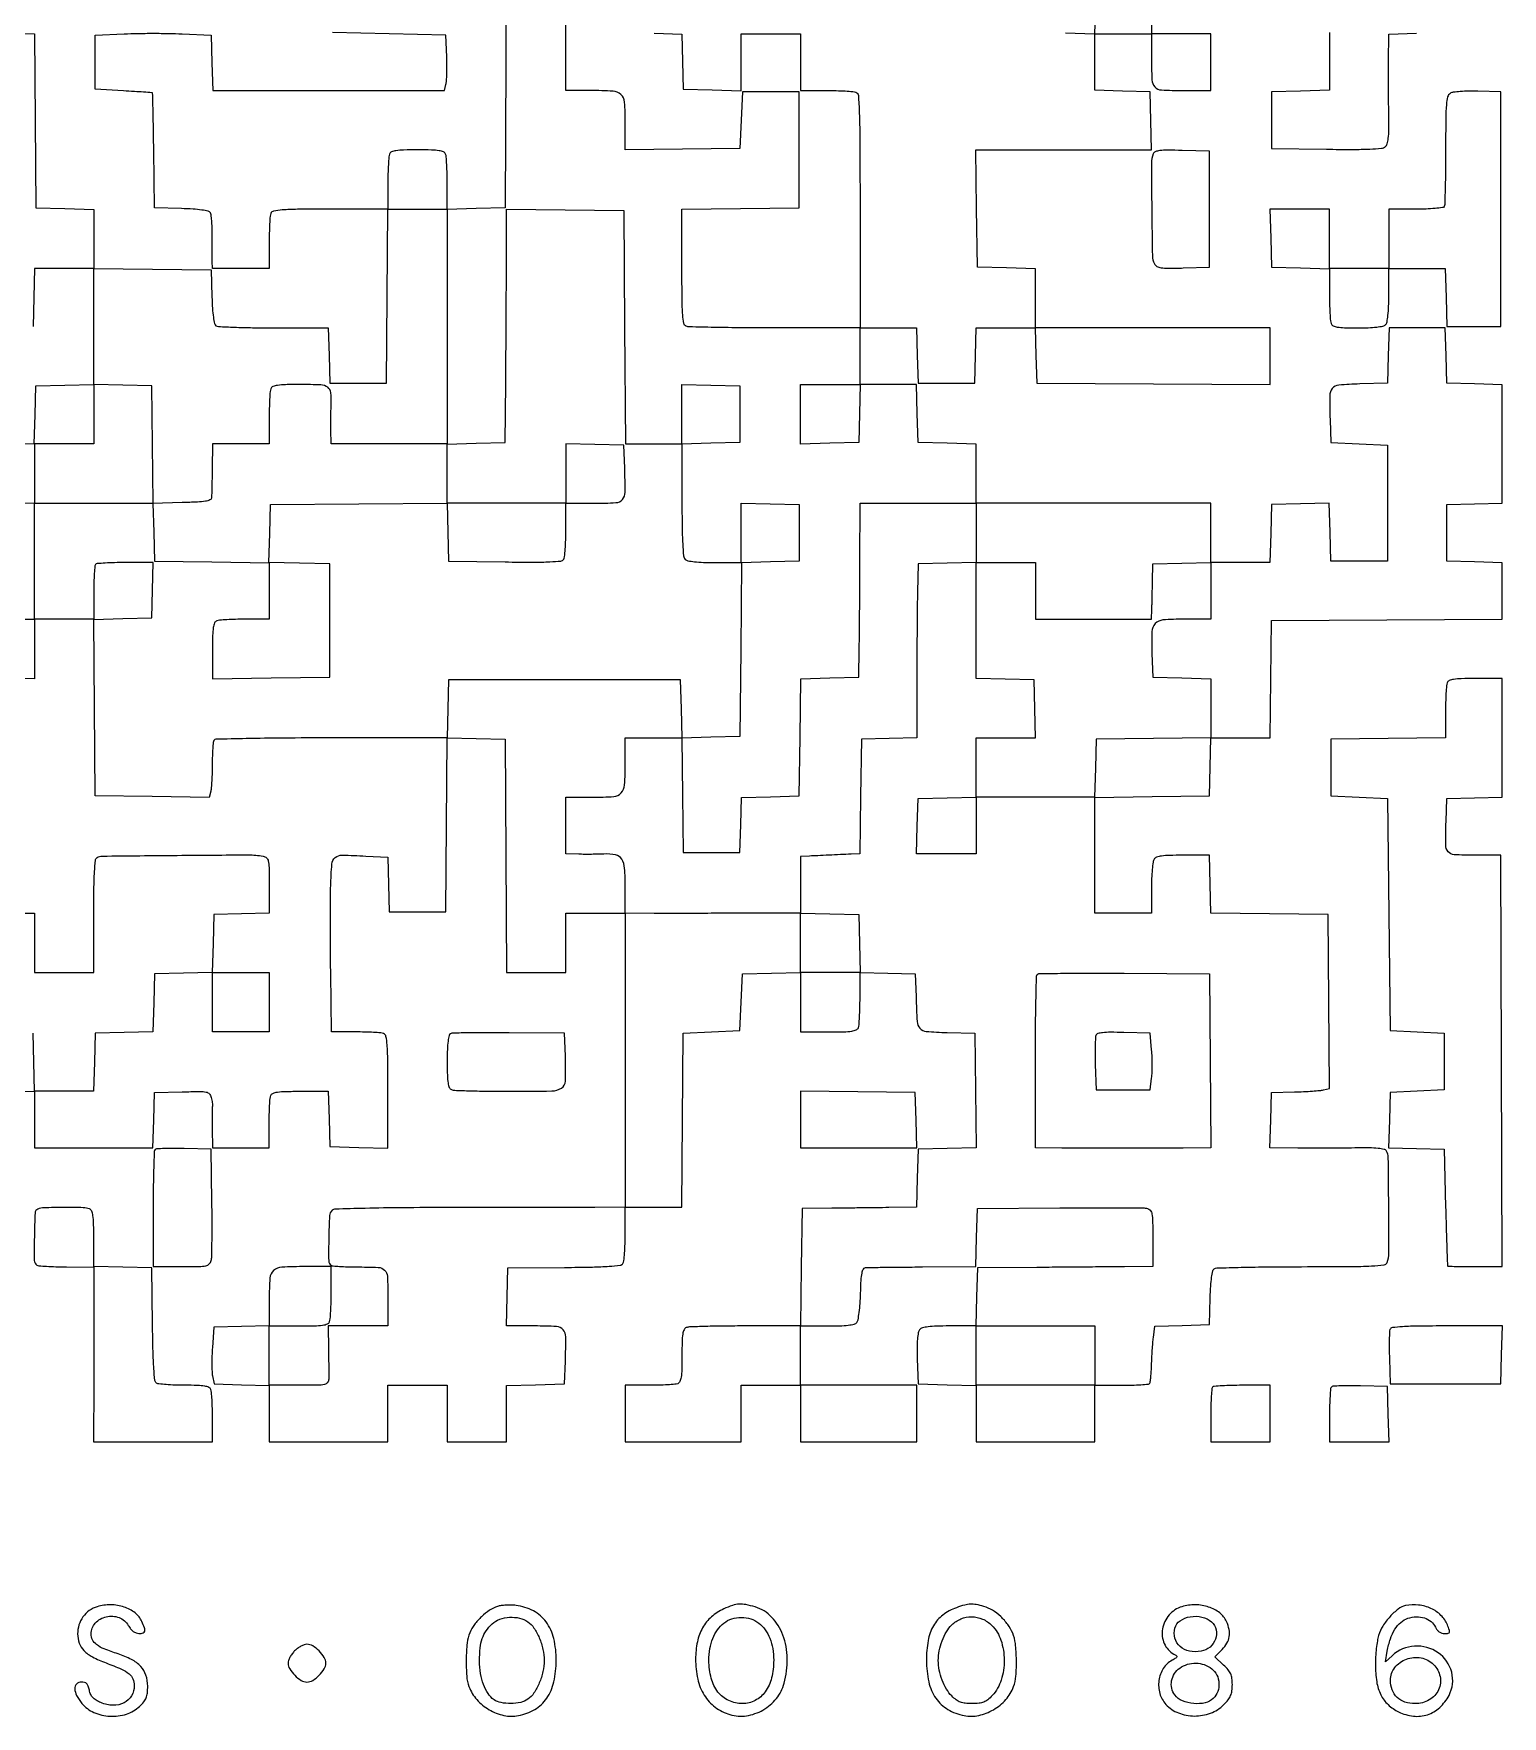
# Model space of a CAD drawing. Extents: x 179 to 1071, y 112 to 1107.
# Drawn here: x 527 to 1071, y 112 to 736 of the extents above; entities that cross this region are included whole.
import ezdxf

# ---------------------------------------------------------------- set-up
doc = ezdxf.new("R2010")
doc.units = 0

msp = doc.modelspace()

# ---------------------------------------------------------------- linework, layer by layer
for points in [[(702.017225, 780), (701.758612, 725.75), (701.5, 671.5), (690.75, 671.216168), (680, 670.932337), (680, 627.432337), (680, 583.932337), (690.75, 584.216168), (701.5, 584.5), (701.690931, 606.5, 0.000453), (701.768388, 616.46461, 0.000272), (701.843127, 628.285416, 0.000273), (701.904611, 640.036849, 0.000477), (701.940931, 649.769502), (702, 671.039005), (723.75, 670.769502), (745.5, 670.5), (745.760623, 627.25), (746.021245, 584), (756.510623, 584), (767, 584), (767, 595.033832), (767, 606.067663), (777.75, 605.783832), (788.5, 605.5), (788.5, 595), (788.5, 584.5), (777.75, 584.216168), (767, 583.932337), (767, 563.166168, 0.003175), (767.062087, 553.390155, 0.010469), (767.278893, 546.947392, 0.00935), (767.608191, 542.461379, 0.175114), (768.2, 541.2, 0.150969), (769.200304, 540.671932, 0.019349), (771.630442, 540.311224, 0.018472), (774.928253, 540.074295, 0.008695), (779.2, 540), (789, 540), (789, 551.033832), (789, 562.067663), (799.75, 561.783832), (810.5, 561.5), (810.5, 551), (810.5, 540.5), (799.763809, 540.216308), (789.027617, 539.932617), (788.763809, 507.716308), (788.5, 475.5), (777.730211, 475.215968), (766.960423, 474.931935), (767.230211, 453.715968), (767.5, 432.5), (778, 432.5), (788.5, 432.5), (788.784613, 442.716519), (789.069227, 452.933039), (799.784613, 453.216519), (810.5, 453.5), (810.769409, 475.216365), (811.038817, 496.93273), (821.769409, 497.216365), (832.5, 497.5), (832.703106, 508, 0.002228), (832.78459, 513.473701, 0.000669), (832.860325, 521.804688, 0.000671), (832.920247, 531.152804, 0.000728), (832.953106, 540.25), (833, 562), (854.5, 562), (876, 562), (876, 551), (876, 540), (887, 540), (898, 540), (898, 529.5), (898, 519), (919.5, 519), (941, 519), (941.153471, 522.75, 0.003032), (941.219104, 524.633143, 0.001098), (941.290215, 527.307812, 0.001088), (941.355269, 530.236536, 0.001296), (941.403471, 533), (941.5, 539.5), (952.25, 539.783832), (963, 540.067663), (963, 529.533832), (963, 519), (953.035184, 519, 0.018261), (945.254957, 518.715759, 0.189805), (942.423692, 517.354446, 0.180768), (941.207496, 514.394003, 0.016288), (941.211167, 506.243181), (941.5, 497.5), (952.25, 497.216168), (963, 496.932337), (963, 485.986056), (963, 475.039775), (941.75, 474.769888), (920.5, 474.5), (920.216168, 463.75), (919.932337, 453), (897.966168, 453), (876, 453), (876, 442.5), (876, 432), (864.965017, 432), (853.930034, 432), (854.215017, 442.25), (854.5, 452.5), (865.25, 452.783832), (876, 453.067663), (876, 464.033832), (876, 475), (887.033832, 475), (898.067663, 475), (897.783832, 485.75), (897.5, 496.5), (886.75, 496.783832), (876, 497.067663), (876, 518.567663), (876, 540.067663), (865.25, 539.783832), (854.5, 539.5), (854.296894, 529, 0.002225), (854.215411, 523.5282, 0.00067), (854.139675, 515.205589, 0.000671), (854.079753, 505.868785, 0.000729), (854.046894, 496.784983), (854, 475.069966), (843.75, 474.784983), (833.5, 474.5), (833.230112, 453.25), (832.960225, 432), (829.730112, 431.879866, 0.001107), (825.760462, 431.723427, 0.000852), (821.42924, 431.535739, 0.000865), (817.356058, 431.345215, 0.001915), (814.25, 431.182617), (811, 431), (811, 420.533832), (811, 410.067663), (821.75, 409.783832), (832.5, 409.5), (832.783832, 398.75), (833.067663, 388), (822.033832, 388), (811, 388), (811, 399.034389), (811, 410.068778), (789.25, 409.998748, -0.000283), (780.134479, 409.974554, -0.000258), (770.73125, 409.959759, -0.000258), (762.325667, 409.955194, -0.000836), (756.75, 409.964359), (746, 410), (746, 419.428571, 0.016999), (745.750501, 426.765295, 0.124365), (744.668566, 430.080619, 0.206324), (742.40659, 431.631286, 0.059972), (738.097879, 431.951645, -0.005873), (735.994299, 431.880434, -0.003366), (733.455315, 431.841425, -0.003361), (730.90186, 431.836549, -0.005587), (728.75, 431.870953), (724, 432), (724, 442.5), (724, 453), (733.964816, 453, 0.0177), (741.719525, 453.274608, 0.189883), (744.50496, 454.606725, 0.174589), (745.756305, 457.536065, 0.014506), (746, 465.934259), (746, 475), (756.533832, 475), (767.067663, 475), (766.783832, 485.75), (766.5, 496.5), (723.5, 496.5), (680.5, 496.5), (680.216168, 485.75), (679.932337, 475), (637.025185, 475, 0.001719), (619.146842, 474.938527, 0.003808), (605.513752, 474.740931, 0.000825), (594.282639, 474.474035, 0.253163), (593.523529, 474.03807, 0.114568), (593.287138, 473.33751, 0.006655), (593.096337, 471.070962, 0.00982), (592.956918, 468.3415, 0.007049), (592.904095, 465.28807, -0.006357), (592.853991, 462.139959, -0.00719), (592.724075, 459.121063, -0.006624), (592.542938, 456.561021, -0.038788), (592.326266, 455.230442), (591.773366, 452.960884), (570.636683, 453.230442), (549.5, 453.5), (549.236336, 486.25), (548.972671, 519), (537.986336, 519), (527, 519), (527, 507.966168), (527, 496.932337), (516.25, 497.216168)], [(516.25, 343.783832), (527, 344.067663), (527, 333.533832), (527, 323), (548.965017, 323), (570.930034, 323), (571.215017, 333.25), (571.5, 343.5), (581.722245, 343.784677, -0.003488), (588.334543, 343.922669, -0.050684), (590.662172, 343.718733, -0.165802), (591.830539, 343.053969, -0.120322), (592.534088, 341.720206, -0.014931), (592.746531, 340.752221, -0.015552), (592.897539, 339.786309, -0.015411), (592.976104, 338.945432, -0.063258), (592.943422, 338.435529, 0.043569), (592.876339, 337.788254, 0.002158), (592.850897, 335.645124, 0.003471), (592.849335, 333.095394, 0.002501), (592.881579, 330.25), (593, 323), (603.5, 323), (614, 323), (614, 331.918213, -0.006277), (614.044331, 335.449196, -0.008159), (614.178303, 338.68135, -0.006338), (614.368222, 341.373807, -0.070946), (614.606989, 342.418213, -0.204941), (615.397244, 343.232062, -0.063222), (617.080782, 343.697172, -0.030449), (620.025624, 343.940347, -0.005378), (625.572006, 344), (635.930034, 344), (636.215017, 333.75), (636.5, 323.5), (647.25, 323.216168), (658, 322.932337), (658, 343.859179, 0.002101), (657.950229, 355.702003, 0.016231), (657.723852, 361.238589, 0.030886), (657.301606, 364.345507, 0.257356), (656.418213, 365.393011, 0.070786), (655.37554, 365.631731, 0.006401), (652.701889, 365.821697, 0.008207), (649.492326, 365.955666, 0.006326), (645.988133, 366), (637.13984, 366), (636.81992, 387.75, -0.001889), (636.720363, 396.857852, -0.001729), (636.685706, 406.238002, -0.001728), (636.712662, 414.612139, -0.005663), (636.81227, 420.145327, -0.012188), (637.248322, 428.257475, -0.199889), (638.460453, 430.628106, -0.182464), (641.045584, 431.550148, -0.009869), (649.859204, 431.214292), (657.932828, 430.746918), (658.216414, 420.623459), (658.5, 410.5), (669, 410.5), (679.5, 410.5), (679.763898, 442.783691), (680.027795, 475.067381), (690.763898, 474.783691), (701.5, 474.5), (701.760623, 431.25), (702.021245, 388), (713.010623, 388), (724, 388), (724, 399), (724, 410), (734.997836, 410), (745.995672, 410), (745.982205, 355.5), (745.968738, 301), (734.734369, 300.96543, -0.000385), (728.029792, 300.949962, -0.000055), (714.320804, 300.930409, -0.000063), (698.106135, 300.911112, -0.000054), (681.017305, 300.894755, 0.00175), (663.184422, 300.817199, 0.003875), (649.58615, 300.605066, 0.001145), (638.534913, 300.321653, 0.167746), (637.349326, 299.874952, 0.210173), (636.367653, 297.912142, 0.008023), (636.088761, 289.564062, 0.007251), (636.06479, 281.149859, 0.256826), (636.995832, 279.502576, 0.115942), (637.716446, 279.261593, 0.006322), (640.1163, 279.071063, 0.009555), (643.003022, 278.933918, 0.006813), (646.239128, 278.88622, -0.009912), (654.460449, 278.714086, -0.184917), (656.799937, 277.707102, -0.191219), (657.829, 275.407416, -0.01072), (658, 267.432612), (658, 257), (646.939812, 257), (635.879624, 257), (636.005865, 248.25, -0.001027), (636.04936, 244.734939, -0.001212), (636.07562, 241.409375, -0.001058), (636.085045, 238.601305, -0.007648), (636.066053, 237.25, -0.15749), (635.614629, 235.980962, -0.180944), (634.529323, 235.302638, -0.047129), (632.101853, 235.043371, -0.003053), (625, 235), (614, 235), (614, 246), (614, 257), (624.893011, 257, 0.005003), (630.756842, 257.058671, 0.029178), (633.833669, 257.300233, 0.06089), (635.585285, 257.763049, 0.209079), (636.393011, 258.581787, 0.07203), (636.632106, 259.638111, 0.005915), (636.821697, 262.465525, 0.007831), (636.955695, 265.859224, 0.005951), (637, 269.581787), (637, 279), (627.434259, 279, 0.013406), (618.656095, 278.764602, 0.170487), (615.651483, 277.524807, 0.194511), (614.283965, 274.747191, 0.01832), (614, 266.999799), (614, 257.069966), (603.75, 256.784983), (593.5, 256.5), (592.970418, 249, 0.009238), (592.809463, 245.908595, 0.009315), (592.763426, 242.821875, 0.009163), (592.822694, 240.13329, 0.036753), (593.009432, 238.5), (593.578029, 235.5), (603.789014, 235.215017), (614, 234.930034), (614, 224.465017), (614, 214), (636, 214), (658, 214), (658, 224.5), (658, 235), (669, 235), (680, 235), (680, 224.5), (680, 214), (691, 214), (702, 214), (702, 224.466168), (702, 234.932337), (712.75, 235.216168), (723.5, 235.5), (723.795054, 244, 0.009943), (723.9279, 252.967356, 0.180053), (722.931202, 255.604424, 0.2029), (720.496251, 256.789002, 0.013105), (712.447116, 257), (701.932337, 257), (702.216168, 267.75), (702.5, 278.5), (723.409228, 278.698619, 0.002817), (733.806455, 278.855962, 0.012035), (740.00521, 279.13407, 0.012627), (744.063125, 279.517286, 0.225229), (745.143915, 280.198619, 0.115145), (745.470651, 281.13425, 0.007691), (745.731394, 283.981782, 0.01076), (745.918688, 287.420453, 0.007831), (745.984687, 291.25), (746, 301), (756.486147, 301), (766.972294, 301), (767.236147, 333.25), (767.5, 365.5), (778, 366), (788.5, 366.5), (789, 377), (789.5, 387.5), (800.25, 387.783832), (811, 388.067663), (811, 377.033832), (811, 366), (821.393011, 366, 0.005351), (826.960143, 366.059586, 0.030363), (829.913621, 366.30265, 0.063068), (831.601595, 366.76761, 0.205218), (832.393011, 367.581787, 0.072102), (832.632129, 368.638915, 0.005887), (832.821697, 371.475801, 0.007809), (832.955696, 374.880803, 0.005929), (833, 378.616771), (833, 388.069966), (843.25, 387.784983), (853.5, 387.5), (853.75078, 379, 0.008001), (854.167162, 369.85434, 0.165236), (855.196667, 367.34273, 0.196929), (857.49116, 366.190479, 0.012174), (865.2603, 365.784869), (875.5, 365.5), (875.769789, 344.284032), (876.039577, 323.068065), (865.269789, 322.784032), (854.5, 322.5), (854.216168, 311.75), (853.932337, 301), (843.716168, 300.878498, -0.000018), (839.011865, 300.822715, -0.00001), (833.269749, 300.754941, -0.00001), (827.453221, 300.686515, -0.000016), (822.5, 300.628498), (811.5, 300.5), (811.230498, 278.75), (810.960995, 257), (790.562285, 257, 0.002773), (782.630866, 256.956005, 0.004129), (775.691046, 256.821697, 0.001844), (769.779299, 256.636626, 0.083046), (768.581787, 256.393011, 0.200263), (767.773476, 255.622124, 0.065784), (767.305916, 254.010808, 0.03193), (767.060828, 251.207285, 0.00584), (767, 246, -0.00584), (766.939172, 240.792715, -0.03193), (766.694084, 237.989192, -0.065784), (766.226524, 236.377876, -0.200263), (765.418213, 235.606989, -0.070946), (764.373807, 235.368222, -0.006338), (761.68135, 235.178303, -0.008159), (758.449196, 235.044331, -0.006277), (754.918213, 235), (746, 235), (746, 224.5), (746, 214), (767.5, 214), (789, 214), (789, 224.5), (789, 235), (800, 235), (811, 235), (811, 224.5), (811, 214), (832.5, 214), (854, 214), (854, 224.5), (854, 235), (832.5, 235), (811, 235), (811, 246), (811, 257), (820.877555, 257, 0.00775), (825.465038, 257.07111, 0.021862), (828.661716, 257.310401, 0.027915), (830.855494, 257.69658, 0.163434), (831.837437, 258.304124, 0.131421), (832.277004, 259.259099, 0.010763), (832.687053, 261.999888, 0.013854), (833.019842, 265.34104, 0.010217), (833.209882, 269.054124, -0.006165), (833.420797, 273.952188, -0.03235), (833.743407, 276.626743, -0.067579), (834.233403, 278.10698, -0.26245), (835, 278.63465, -0.01907), (836.110313, 278.69176, -0.000368), (841.850999, 278.763631, -0.000888), (848.552126, 278.83069, -0.000595), (856.216168, 278.88465), (875.932337, 279), (876.216168, 289.75), (876.5, 300.5), (907, 300.779881, -0.001543), (918.833446, 300.851959, -0.002337), (929.128125, 300.834787, -0.000876), (937.982137, 300.763127, -0.057195), (939.5, 300.573771, -0.168817), (940.592675, 299.868988, -0.121614), (941.191055, 298.534141, -0.040844), (941.448808, 295.905343, -0.004024), (941.5, 289.544095), (941.5, 279.000412), (931, 278.939798, 0.000371), (925.512826, 278.904048, 0.00011), (917.121875, 278.841297, 0.000111), (907.692912, 278.766623, 0.000119), (898.5, 278.689593), (876.5, 278.5), (876.216168, 267.75), (875.932337, 257), (866.088613, 257, 0.007383), (861.331448, 256.929752, 0.02424), (858.199625, 256.684969, 0.035195), (856.123107, 256.270883, 0.153918), (855.083586, 255.600715, 0.132968), (854.587315, 254.513859, 0.020746), (854.296386, 252.150171, 0.018924), (854.15859, 248.957683, 0.009044), (854.211141, 244.850715), (854.5, 235.5), (865.25, 235.216168), (876, 234.932337), (876, 224.466168), (876, 214), (898, 214), (920, 214), (920, 224.5), (920, 235), (929.940983, 235, 0.00746), (933.786464, 235.057378, 0.011518), (937.105837, 235.233054, 0.00599), (939.864695, 235.476159, 0.233445), (940.372299, 235.793375, 0.10677), (940.574085, 236.362294, 0.00702), (940.773561, 238.103455, 0.009921), (940.942349, 240.203897, 0.007236), (941.049745, 242.543375, -0.005029), (941.157143, 245.132315, -0.003738), (941.325846, 247.988754, -0.003778), (941.525526, 250.681363, -0.008533), (941.726907, 252.716215), (942.216955, 256.932429), (952.358477, 257.216215), (962.5, 257.5), (962.788805, 267.464966, -0.00836), (962.987032, 271.800174, -0.019108), (963.315749, 275.055937, -0.01918), (963.737468, 277.411, -0.199883), (964.288805, 278.199653, -0.135299), (965.309257, 278.512136, -0.000983), (974.292471, 278.747767, -0.003633), (984.618013, 278.923246, -0.002309), (996.643011, 278.984687, 0.001303), (1014.58309, 279.040275, 0.011139), (1022.617293, 279.265152, 0.017524), (1027.208171, 279.657723, 0.277846), (1028.393011, 280.581787, 0.091671), (1029.018115, 283.948602, 0.001801), (1028.967817, 301.549783, 0.00127), (1028.805928, 319.538477, 0.139258), (1028.126581, 321.829429, 0.196609), (1027.220955, 322.472579, 0.032607), (1025.067193, 322.829141, 0.022473), (1021.717902, 323.009962, 0.006044), (1016.391893, 322.99349, -0.001772), (1011.475564, 322.936275, -0.001086), (1005.67828, 322.901944, -0.001088), (999.938622, 322.892906, -0.001939), (995.215017, 322.914061), (984.930034, 323), (985.215017, 333.25), (985.5, 343.5), (994, 343.75078, 0.00487), (997.420312, 343.885041, 0.005669), (1000.668123, 344.081155, 0.005068), (1003.40977, 344.305875, 0.033662), (1004.763823, 344.523302), (1007.027647, 345.045043), (1006.763823, 377.272521), (1006.5, 409.5), (984.783635, 409.769409), (963.06727, 410.038817), (962.783635, 420.769409), (962.5, 431.5), (952.712919, 431.5, 0.00665), (947.739107, 431.433843, 0.028066), (944.767521, 431.187479, 0.048144), (942.919948, 430.74503, 0.170654), (941.978232, 430, 0.109035), (941.605034, 428.965489, 0.009918), (941.304487, 426.223437, 0.012476), (941.090353, 422.902151, 0.009445), (941.015313, 419.25), (941, 410), (930.5, 410), (920, 410), (920, 431.480112), (920, 452.960225), (941.25, 453.230112), (962.5, 453.5), (962.783832, 464.25), (963.067663, 475), (974.014329, 475), (984.960995, 475), (985.230498, 496.75), (985.5, 518.5), (1028.25, 518.760736), (1071, 519.021473), (1071, 529.475753), (1071, 539.930034), (1060.75, 540.215017), (1050.5, 540.5), (1050.5, 551), (1050.5, 561.5), (1060.75, 561.784983), (1071, 562.069966), (1071, 584), (1071, 605.930034), (1060.75, 606.215017), (1050.5, 606.5), (1050.215017, 616.75), (1049.930034, 627), (1039.5, 627), (1029.069966, 627), (1028.784983, 616.75), (1028.5, 606.5), (1018.2603, 606.215131, 0.013827), (1010.45705, 605.781878, 0.200378), (1008.051258, 604.533568, 0.174565), (1007.074823, 601.86687, 0.010012), (1007.204946, 593), (1007.5, 584.5), (1018, 584), (1028.5, 583.5), (1028.5, 562), (1028.5, 540.5), (1018, 540.5), (1007.5, 540.5), (1007.215829, 551.283485), (1006.931657, 562.06697), (996.215829, 561.783485), (985.5, 561.5), (985.216168, 550.75), (984.932337, 540), (973.966168, 540), (963, 540), (963, 551), (963, 562), (919.5, 562), (876, 562), (876, 572.966168), (876, 583.932337), (865.25, 584.216168), (854.5, 584.5), (854.216168, 595.25), (853.932337, 606), (843.466168, 606), (833, 606), (833, 616.5), (833, 627), (843.465017, 627), (853.930034, 627), (854.215017, 616.75), (854.5, 606.5), (865, 606.5), (875.5, 606.5), (875.784983, 616.75), (876.069966, 627), (887, 627), (897.930034, 627), (898.215017, 616.75), (898.5, 606.5), (941.75, 606.239377), (985, 605.978755), (985, 616.489377), (985, 627), (941.5, 627), (898, 627), (898, 637.966168), (898, 648.932337), (887.25, 649.216168), (876.5, 649.5), (876.230498, 671.25), (875.960995, 693), (908.514329, 693), (941.067663, 693), (940.783832, 703.75), (940.5, 714.5), (930.25, 714.784983), (920, 715.069966), (920, 725.534983), (920, 736), (930.5, 736), (941, 736), (941.013655, 727.75, 0.009915), (941.202872, 718.943869, 0.176041), (942.265527, 716.357376, 0.197625), (944.696972, 715.206034, 0.013006), (952.616631, 715), (963, 715), (963, 725.5), (963, 736), (952.070621, 736), (941.141243, 736), (941.124691, 746.657566, 0.006669)], [(756.715399, 736.215399), (766.930798, 735.930798), (767.215399, 725.715399), (767.5, 715.5), (778.25, 715.216168), (789, 714.932337), (789, 725.466168), (789, 736), (800, 736), (811, 736), (811, 725.5), (811, 715), (820.418213, 715, -0.005951), (824.140776, 714.955695, -0.007831), (827.534475, 714.821697, -0.005915), (830.361889, 714.632106, -0.07203), (831.418213, 714.393011, -0.28955), (832.373938, 713.111256, -0.010271), (832.73739, 706.682637, -0.008094), (832.955012, 695.663739, -0.00089), (833, 670.393011), (833, 627), (801.581787, 627, -0.001805), (789.425508, 627.043875, -0.002793), (778.928025, 627.178303, -0.000865), (769.83112, 627.361364, -0.086353), (768.581787, 627.606989, -0.258642), (767.696239, 628.662205, -0.03005), (767.275602, 631.832216, -0.015914), (767.049574, 637.477969, -0.002047), (767, 649.587486), (767, 670.960995), (788.75, 671.230498), (810.5, 671.5), (810.5, 693), (810.5, 714.5), (800, 714.5), (789.5, 714.5), (789, 704), (788.5, 693.5), (767.25, 693.230112), (746, 692.960225), (746, 702.944929, 0.017632), (745.725891, 710.715451, 0.18974), (744.394387, 713.503526, 0.174791), (741.465702, 714.756087, 0.014516), (733.065741, 715), (724, 715), (724, 747.5)], [(516.736147, 736.072108), (526.972294, 736), (527.236147, 703.75), (527.5, 671.5), (538.25, 671.216168), (549, 670.932337), (549, 659.985671), (549, 649.039005), (570.75, 648.769502), (592.5, 648.5), (592.788805, 638.535034, 0.00836), (592.987032, 634.199826, 0.019108), (593.315749, 630.944063, 0.01918), (593.737468, 628.589, 0.199883), (594.288805, 627.800347, 0.130969), (595.272028, 627.49009, 0.002146), (601.082373, 627.252233, 0.005416), (607.880024, 627.07688, 0.00355), (615.715017, 627.015313), (635.930034, 627), (636.215017, 616.75), (636.5, 606.5), (647, 606.5), (657.5, 606.5), (657.763853, 638.75), (658.027706, 671), (636.620842, 671, 0.002043), (624.491408, 670.95044, 0.015891), (618.837503, 670.724438, 0.029989), (615.662773, 670.30392, 0.258737), (614.606989, 669.418213, 0.07203), (614.367894, 668.361889, 0.005915), (614.178303, 665.534475, 0.007831), (614.044305, 662.140776, 0.005951), (614, 658.418213), (614, 649), (603.5, 649), (593, 649), (592.908652, 651.75, -0.006402), (592.878035, 653.25046, -0.001524), (592.866667, 655.748438, -0.001567), (592.871348, 658.618359, -0.001548), (592.894, 661.5, 0.010336), (592.867096, 664.269261, 0.013474), (592.721867, 666.799539, 0.011087), (592.498768, 668.887359, 0.10991), (592.200314, 669.711195, 0.199789), (591.411354, 670.2625, 0.019175), (589.055941, 670.684234, 0.019105), (585.799964, 671.012967, 0.008361), (581.464966, 671.211195), (571.5, 671.5), (571.230112, 692.75, 0.001007), (571.110082, 700.906671, 0.001665), (570.971909, 707.793808, 0.000128), (570.825908, 713.96723, 0.270734), (570.730112, 714.122536, 0.105032), (570.534996, 714.178647, 0.000235), (567.48322, 714.393395, 0.001558), (564.041965, 714.623156, 0.000966), (560, 714.872536), (549.5, 715.5), (549.5, 725.5), (549.5, 735.5), (560.25, 736, -0.007319), (565.143845, 736.155876, -0.004301), (571, 736.20625, -0.004301), (576.856155, 736.155876, -0.007319), (581.75, 736), (592.5, 735.5), (592.784983, 725.25), (593.069966, 715), (636.015931, 715), (678.961896, 715), (679.527452, 717.253355, 0.047213), (679.730902, 718.585529, 0.007738), (679.839778, 721.193802, 0.008456), (679.868543, 724.276564, 0.00737), (679.796504, 727.503355), (679.5, 735.5), (658.5, 736), (637.5, 736.5)], [(1007, 736.533832), (1007, 715.067663), (996.25, 714.783832), (985.5, 714.5), (985.5, 704), (985.5, 693.5), (1005.87212, 693.228906, 0.003174), (1015.598459, 693.161225, 0.010838), (1021.926186, 693.294533, 0.010914), (1026.265365, 693.575085, 0.152755), (1027.695406, 694.162173, 0.150231), (1028.402866, 695.242362, 0.04195), (1028.804439, 697.246454, 0.025864), (1028.99899, 700.370725, 0.006635), (1028.98484, 705.433267, -0.00197), (1028.929147, 710.026151, -0.001143), (1028.896596, 715.543558, -0.001142), (1028.889247, 721.075056, -0.001926), (1028.911553, 725.715017), (1029, 735.930034), (1039.25, 736.215017)], [(516, 410), (527, 410), (527, 399), (527, 388), (538, 388), (549, 388), (549, 408.940983, -0.002933), (549.059234, 419.038575, -0.011101), (549.273548, 425.352018, -0.009839), (549.599131, 429.63853, -0.234601), (550.219058, 430.635385, -0.136684), (552.178663, 431.202891, -0.000378), (579.934159, 431.465211, -0.001009), (606.313638, 431.641357, -0.045567), (611.75, 431.170424, -0.140502), (613.014703, 430.549084, -0.158476), (613.685894, 429.378518, -0.047978), (613.952393, 426.974487, -0.003631), (614, 420.418406), (614, 410.069966), (603.75, 409.784983), (593.5, 409.5), (593.216508, 398.783492), (592.933016, 388.066984), (582.216508, 387.783492), (571.5, 387.5), (571.216508, 376.783492), (570.933016, 366.066984), (560.216508, 365.783492), (549.5, 365.5), (549.216168, 354.75), (548.932337, 344), (538, 344), (527.067663, 344), (526.783832, 354.75), (526.5, 365.5)]]:
    msp.add_lwpolyline(points, format="xyb")
for points in [[(920.216936, 747.216504), (919.933871, 735.933007), (909.216936, 736.216504)], [(515.966168, 519), (527, 519), (527, 540.5), (527, 562), (549.019502, 562), (571.039005, 562), (570.769502, 583.75), (570.5, 605.5), (559.75, 605.783832), (549, 606.067663), (549, 595.033832), (549, 584), (537.966168, 584), (526.932337, 584), (527.216168, 594.75), (527.5, 605.5), (538.25, 605.783832), (549, 606.067663), (549, 627.533832), (549, 649), (538.033832, 649), (527.067663, 649), (526.783832, 638.25), (526.5, 627.5)], [(494.75, 584.236147), (527, 583.972294), (527, 573.006035), (527, 562.039775), (505.75, 561.769888)]]:
    msp.add_lwpolyline(points)
for points in [[(1051.771599, 713.952015, 0.199141), (1050.803625, 712.655788, 0.041649), (1050.32809, 709.800626, 0.018379), (1050.093996, 704.606124, 0.002112), (1050.046523, 692.907234, -0.002726), (1050.0056, 685.166482, -0.004238), (1049.877339, 678.492287, -0.001354), (1049.702006, 672.726475, -0.130856), (1049.465907, 671.944837, -0.227666), (1048.878509, 671.56873, -0.008073), (1046.133335, 671.277546, -0.013504), (1042.792931, 671.068415, -0.00888), (1038.940983, 671), (1029, 671), (1029, 660), (1029, 649), (1018, 649), (1007, 649), (1007, 660), (1007, 671), (995.966168, 671), (984.932337, 671), (985.216168, 660.25), (985.5, 649.5), (996.25, 649.216168), (1007, 648.932337), (1007, 639.547956, 0.005972), (1007.044307, 635.838356, 0.007852), (1007.178303, 632.455587, 0.005942), (1007.367915, 629.63733, 0.07196), (1007.606989, 628.581787, 0.195123), (1008.357006, 627.779618, 0.068495), (1009.894083, 627.309523, 0.033615), (1012.550838, 627.062206, 0.006405), (1017.406989, 627, 0.009539), (1021.37742, 627.075751, 0.019202), (1024.500056, 627.315267, 0.020076), (1026.822996, 627.678473, 0.148618), (1027.8, 628.2, 0.150969), (1028.328068, 629.200304, 0.019349), (1028.688776, 631.630442, 0.018472), (1028.925705, 634.928253, 0.008695), (1029, 639.2), (1029, 649), (1039.466168, 649), (1049.932337, 649), (1050.216168, 638.25), (1050.5, 627.5), (1060.5, 627.5), (1070.5, 627.5), (1070.5, 671), (1070.5, 714.5), (1062, 714.739618, 0.011638), (1058.618708, 714.75621, 0.014621), (1055.489157, 714.607102, 0.012783), (1052.899284, 714.34093, 0.102419)], [(658.606989, 691.418213, 0.07203), (658.367894, 690.361889, 0.005915), (658.178303, 687.534475, 0.007831), (658.044305, 684.140776, 0.005951), (658, 680.418213), (658, 671), (669, 671), (680, 671), (680, 680.418213, 0.005951), (679.955695, 684.140776, 0.007831), (679.821697, 687.534475, 0.005915), (679.632106, 690.361889, 0.07203), (679.393011, 691.418213, 0.200263), (678.622124, 692.226524, 0.065784), (677.010808, 692.694084, 0.03193), (674.207285, 692.939172, 0.00584), (669, 693, 0.00584), (663.792715, 692.939172, 0.03193), (660.989192, 692.694084, 0.065784), (659.377876, 692.226524, 0.200263)], [(941.662173, 691.562021, 0.092434), (941.004584, 687.990151, 0.002188), (941.118115, 670.935105, 0.001782), (941.370635, 653.637374, 0.118864), (942.112025, 650.790679, 0.140632), (943.068458, 649.805964, 0.093816), (944.563586, 649.288075, 0.038853), (947.198617, 649.106767, 0.005119), (952.804214, 649.214442), (962.5, 649.5), (962.5, 671), (962.5, 692.5), (952.369905, 692.783659, 0.005404), (946.97946, 692.876307, 0.030003), (944.088206, 692.721156, 0.061475), (942.426509, 692.320858, 0.214502)], [(614.606989, 604.418213, 0.07203), (614.367894, 603.361889, 0.005915), (614.178303, 600.534475, 0.007831), (614.044305, 597.140776, 0.005951), (614, 593.418213), (614, 584), (603.5, 584), (593, 584), (592.88465, 574.75, -0.001158), (592.830648, 571.097729, -0.001538), (592.763631, 567.776563, -0.001087), (592.692826, 564.992261, -0.015484), (592.63465, 564, -0.276512), (592.068073, 563.221404, -0.060123), (590.404427, 562.739262, -0.028803), (587.389852, 562.423417, -0.005114), (581.716515, 562.215829), (570.93303, 561.931657), (571.216515, 551.215829), (571.5, 540.5), (592.75, 540.230112), (614, 539.960225), (614, 529.480112), (614, 519), (605.081787, 519, 0.006277), (601.550804, 518.955669, 0.008159), (598.31865, 518.821697, 0.006338), (595.626193, 518.631778, 0.070946), (594.581787, 518.393011, 0.205372), (593.767428, 517.600948, 0.062982), (593.302552, 515.9105, 0.030315), (593.059548, 512.952209, 0.005337), (593, 507.373509), (593, 496.960995), (614.75, 497.230498), (636.5, 497.5), (636.5, 518.5), (636.5, 539.5), (625.216504, 539.783064), (613.933007, 540.066129), (614.216504, 550.783064), (614.5, 561.5), (647.21603, 561.763621), (679.93206, 562.027242), (680.21603, 551.263621), (680.5, 540.5), (701.428109, 540.22917, 0.002701), (711.928451, 540.150006, 0.012029), (718.091209, 540.285113, 0.012869), (722.095412, 540.572759, 0.230932), (723.162796, 541.22917, 0.115844), (723.482259, 542.147219, 0.007444), (723.73694, 544.990756, 0.010563), (723.920078, 548.422631, 0.007655), (723.984687, 552.25), (724, 562), (734.480948, 562, 0.01319), (742.50249, 562.211645, 0.203196), (744.933469, 563.397028, 0.179688), (745.928151, 566.034911, 0.009927), (745.795054, 575), (745.5, 583.5), (734.75, 583.783832), (724, 584.067663), (724, 573.033832), (724, 562), (702, 562), (680, 562), (680, 573), (680, 584), (658.5, 584), (637, 584), (636.903108, 589.25, -0.003839), (636.878512, 591.532596, -0.002857), (636.885108, 594.052528, -0.002887), (636.918634, 596.429253, -0.006539), (636.977894, 598.22669, 0.033042), (636.882385, 602.995621, 0.225673), (635.725549, 604.970055, 0.139526), (633.09757, 605.839865, 0.010593), (625.539601, 606, 0.005402), (620.012439, 605.940284, 0.03053), (617.075597, 605.697006, 0.063366), (615.396166, 605.231757, 0.204683)], [(549.666667, 539.333333, 0.177495), (549.400093, 538.758266, 0.004883), (549.195833, 535.96402, 0.009496), (549.048292, 532.629052, 0.006305), (549, 528.799502), (549, 518.932337), (559.75, 519.216168), (570.5, 519.5), (570.784983, 529.75), (571.069966, 540), (560.70165, 540, 0.006002), (556.679959, 539.951725, 0.009084), (553.183193, 539.804167, 0.00449), (550.245767, 539.600218, 0.178639)], [(1050.606989, 495.418213, 0.071989), (1050.367906, 494.362347, 0.005931), (1050.178303, 491.540317, 0.007843), (1050.044306, 488.153043, 0.005963), (1050, 484.4381), (1050, 475.039775), (1028.75, 474.769888), (1007.5, 474.5), (1007.5, 464), (1007.5, 453.5), (1018, 453), (1028.5, 452.5), (1029, 409.5), (1029.5, 366.5), (1039.5, 366), (1049.5, 365.5), (1049.5, 355), (1049.5, 344.5), (1039.5, 344), (1029.5, 343.5), (1029.215407, 333.285365), (1028.930815, 323.07073), (1039.215407, 322.785365), (1049.5, 322.5), (1050.050293, 301, 0.000841), (1050.275652, 292.738752, 0.001379), (1050.497602, 285.742188, 0.000127), (1050.715128, 279.48009, 0.161135), (1050.800293, 279.25, 0.220822), (1051.004844, 279.148119, 0.000736), (1053.880671, 279.073438, 0.003784), (1057.155695, 279.01801, 0.002339), (1061.006247, 279), (1071.012494, 279), (1070.756247, 355.25), (1070.5, 431.5), (1060.704844, 431.5, -0.013476), (1053.2306, 431.701484, -0.207462), (1050.977276, 432.826381, -0.175915), (1050.063646, 435.326274, -0.009205), (1050.204946, 444), (1050.5, 452.5), (1060.75, 452.784983), (1071, 453.069966), (1071, 475.034983), (1071, 497), (1061.106989, 497, 0.005748), (1055.836306, 496.939403, 0.031643), (1053.006334, 496.694689, 0.0653), (1051.381554, 496.227587, 0.201158)], [(962.763853, 355.25), (963.027706, 323), (952.763853, 322.926805, -0.00126), (944.527276, 322.888824, -0.000694), (934.455126, 322.881746, -0.00058), (922.339842, 322.904102, -0.000334), (907.75, 322.957682), (898, 323), (898, 354.833333, -0.002001), (898.049029, 367.086392, -0.003231), (898.199888, 377.515513, -0.000593), (898.402981, 386.698691, -0.192864), (898.680468, 387.347135, -0.194926), (899.328722, 387.621499, -0.000608), (908.434599, 387.750224, -0.003285), (918.778546, 387.815907, -0.002034), (930.930468, 387.763802), (962.5, 387.5)], [(681.25, 365.347997, 0.24022), (680.660154, 364.659964, 0.029188), (680.294973, 362.639914, 0.022863), (680.066288, 359.587036, 0.007263), (680, 355.023655, 0.00582), (680.060776, 349.802354, 0.031866), (680.305781, 346.992983, 0.065677), (680.77324, 345.378691, 0.200462), (681.581787, 344.606989, 0.082806), (682.775737, 344.363504, 0.001922), (688.544303, 344.178303, 0.00422), (695.322829, 344.044003, 0.002843), (703.062735, 344, 0.003963), (718.785775, 344.124638, 0.136899), (722.304439, 345.166838, 0.250325), (723.818512, 347.810228, 0.016074), (723.795054, 357), (723.5, 365.5), (703, 365.68133, 0.002393), (695.052981, 365.713582, 0.003649), (688.154688, 365.658212, 0.001347), (682.224881, 365.551351, 0.092731)], [(920.44275, 364.711405, 0.081149), (920.248444, 363.774362, 0.00524), (920.158923, 360.981301, 0.007536), (920.137209, 357.634347, 0.00554), (920.210159, 353.924983), (920.5, 344.5), (930.5, 344.5), (940.5, 344.5), (941.08534, 348.886315, 0.022863), (941.269448, 350.99849, 0.010307), (941.326793, 353.780045, 0.01018), (941.266834, 356.724741, 0.013684), (941.08534, 359.386315), (940.5, 365.5), (930.732592, 365.786422, 0.006215), (925.820487, 365.869374, 0.027145), (922.9185, 365.724677, 0.046335), (921.158442, 365.373938, 0.232847)], [(571.699448, 322.366114, 0.189293), (571.415787, 321.715674, 0.001337), (571.205463, 315.605463, 0.004867), (571.050466, 308.561556, 0.003067), (571, 300.333333), (571, 279), (581.480948, 279, 0.003689), (588.090254, 279.04877, 0.046635), (590.56377, 279.316854, 0.147729), (591.804249, 279.985695, 0.136351), (592.514659, 281.25, 0.054895), (592.724598, 282.840683, 0.002293), (592.821708, 288.567187, 0.003942), (592.85221, 295.365834, 0.002788), (592.783711, 303), (592.5, 322.5), (582.449448, 322.782781, 0.006672), (578.547259, 322.840477, 0.010046), (575.145783, 322.777033, 0.005301), (572.300668, 322.636532, 0.183378)], [(528.25, 300.337719, 0.294309), (527.231787, 298.895714, 0.006645), (526.97479, 290.057609, 0.007041), (526.959834, 281.249007, 0.256631), (527.921915, 279.548259, 0.11948), (528.628529, 279.317429, 0.004153), (531.533455, 279.114902, 0.007538), (534.993522, 278.954844, 0.005174), (538.921915, 278.873109), (549, 278.767734), (549.059849, 268.133867, -0.001224), (549.077428, 262.605548, -0.000373), (549.077311, 254.234636, -0.000373), (549.063187, 244.85701, -0.000408), (549.03525, 235.75), (548.950802, 214), (570.975401, 214), (593, 214), (593, 222.918213, 0.006277), (592.955669, 226.449196, 0.008159), (592.821697, 229.68135, 0.006338), (592.631778, 232.373807, 0.070946), (592.393011, 233.418213, 0.194682), (591.644645, 234.219983, 0.068336), (590.110608, 234.692539, 0.033702), (587.463534, 234.944731, 0.006483), (582.643011, 235.015313, -0.007897), (579.051251, 235.078061, -0.010836), (575.824714, 235.255482, -0.00778), (573.15341, 235.502378, -0.115057), (572.270909, 235.811407, -0.228384), (571.64341, 236.821704, -0.009456), (571.259718, 241.179757, -0.01097), (570.960859, 247.538324, -0.003025), (570.770909, 257.546095), (570.5, 278.5), (559.75, 278.783832), (549, 279.067663), (549, 289.426843, 0.005377), (548.940349, 294.973908, 0.030446), (548.697178, 297.919034, 0.063217), (548.232073, 299.602718, 0.20495), (547.418213, 300.393011, 0.08728), (545.058163, 300.8525, 0.005264), (537.809578, 300.907903, 0.005152), (530.548962, 300.812147, 0.090253)], [(1029.428774, 255.674983, 0.081654), (1029.239658, 254.758353, 0.005045), (1029.154817, 251.970602, 0.007376), (1029.136178, 248.631743, 0.005394), (1029.210159, 244.924983), (1029.5, 235.5), (1050, 235.5), (1070.5, 235.5), (1070.783832, 246.25), (1071.067663, 257), (1050.502447, 257, 0.002631), (1039.97284, 256.944601, 0.013068), (1034.058858, 256.727711, 0.015137), (1030.329498, 256.379632, 0.277041)], [(963.666667, 234.333333, 0.177413), (963.400114, 233.758552, 0.004912), (963.195833, 230.973958, 0.009526), (963.048294, 227.649913, 0.006327), (963, 223.833333), (963, 214), (974, 214), (985, 214), (985, 224.5), (985, 235), (974.666667, 235, 0.006022), (970.658388, 234.951724, 0.009111), (967.172917, 234.804167, 0.004516), (964.245497, 234.600197, 0.178563)], [(1007.699448, 234.366114, 0.176241), (1007.420111, 233.767337, 0.005323), (1007.205463, 230.983588, 0.009942), (1007.050687, 227.652202, 0.006636), (1007, 223.833333), (1007, 214), (1018.034983, 214), (1029.069966, 214), (1028.784983, 224.25), (1028.5, 234.5), (1018.449448, 234.782781, 0.006672), (1014.547259, 234.840477, 0.010046), (1011.145783, 234.777033, 0.005301), (1008.300668, 234.636532, 0.183378)], [(550.312913, 152.941135, 0.080547), (547.334595, 151.484172, 0.082539), (544.997996, 149.170751, 0.081382), (543.511675, 146.19532, 0.075359), (543, 142.819687, 0.088251), (543.608695, 139.397884, 0.106604), (545.350877, 136.646628, 0.079342), (548.52517, 134.305149, 0.030305), (553.56257, 132.076098, -0.012766), (559.249276, 129.79459, -0.068394), (562.101231, 128.070876, -0.127114), (563.504011, 126.177735, -0.096506), (564, 123.631935, -0.133743), (562.97818, 119.88019, -0.143813), (560.214221, 117.288151, -0.125869), (556.164289, 116.394312, -0.090894), (551.625882, 117.382957, -0.033425), (549.828634, 118.279238, -0.072763), (548.628001, 119.239664, -0.083088), (547.849581, 120.414844, -0.055517), (547.358856, 121.955719, 0.035778), (546.942194, 123.467567, 0.109162), (546.38187, 124.365459, 0.133612), (545.569189, 124.841373, 0.066126), (544.375, 125, 0.201516), (542.659605, 124.279376, 0.202821), (541.97951, 122.55247, 0.114594), (542.648681, 119.966731, 0.054573), (544.573001, 117.095612, 0.115096), (549.064733, 113.736593, 0.090542), (554.995438, 112.333363, 0.08996), (561.074044, 113.113817, 0.111516), (565.985765, 115.986703, 0.033119), (567.558924, 117.664499, 0.076265), (568.438285, 119.149037, 0.070558), (568.870027, 120.900732, 0.025198), (569, 123.478133, 0.082216), (568.33212, 127.512433, 0.104238), (566.407899, 130.752937, 0.086874), (563.027367, 133.343734, 0.042065), (557.985515, 135.454705, -0.016038), (552.892127, 137.282292, -0.065606), (550.027607, 138.875585, -0.115624), (548.535434, 140.640181, -0.11848), (548, 142.868065, -0.189021), (549.571643, 146.876847, -0.151101), (553.621521, 149.215023, -0.145907), (558.394528, 148.899032, -0.176186), (561.79651, 146.006323, 0.040709), (562.668969, 144.727514, 0.060471), (563.64127, 143.784858, 0.070627), (564.67977, 143.206547, 0.091321), (565.75, 143.006323, 0.070043), (567.244323, 143.212407, 0.269108), (567.871214, 143.86133, 0.148078), (567.808514, 145.074203, 0.020467), (566.845874, 147.438924, 0.122509), (564.314661, 150.625166, 0.083793), (560.214882, 152.803882, 0.076964), (555.27177, 153.640433, 0.077212)], [(698.604322, 153.005326, 0.071877), (695.71922, 151.618475, 0.042159), (692.724617, 149.217296, 0.041605), (690.113201, 146.284564, 0.060083), (688.376839, 143.282119, 0.07604), (687.399794, 139.495421, 0.021235), (687.042426, 133.368656, 0.021382), (687.208244, 127.219267, 0.072833), (688.061334, 123.3151, 0.091885), (690.966032, 118.510735, 0.078339), (695.548416, 114.748801, 0.079548), (700.994027, 112.622434, 0.10007), (706.396867, 112.54663, 0.08835), (712.464326, 114.842136, 0.108354), (716.87266, 118.980284, 0.095028), (719.521253, 125.046784, 0.05463), (720.423899, 133, 0.058862), (719.498033, 141.105872, 0.100406), (716.658323, 147.273956, 0.113335), (711.933165, 151.364121, 0.090523), (705.494902, 153.406823, 0.026557), (703.753454, 153.53518, 0.019671), (701.822897, 153.498756, 0.019997), (699.997959, 153.318986, 0.041623)], [(782.5, 152.119269, 0.072233), (777.913059, 149.148703, 0.085313), (774.659506, 145.139049, 0.077576), (772.727802, 139.953904, 0.048566), (772.04947, 133.5, 0.056726), (772.832081, 126.121242, 0.084236), (775.279995, 120.116129, 0.093645), (779.33055, 115.696875, 0.087991), (784.79991, 112.941802, 0.110101), (790.913138, 112.502257, 0.094342), (797.017372, 114.631855, 0.092753), (801.994597, 118.899327, 0.101909), (804.891347, 124.546924, 0.072755), (806.055295, 133.768442, 0.085784), (804.388424, 142.396204, 0.098005), (800.2163, 149.08969, 0.1325), (794.181998, 152.827326, 0.02336), (790.680861, 153.700401, 0.064642), (788.15229, 153.874052, 0.066614), (785.706782, 153.394675, 0.025975)], [(868.740524, 152.570688, 0.077109), (863.673892, 149.824654, 0.10107), (860.215778, 145.871959, 0.086425), (858.243052, 140.380555, 0.043142), (857.605048, 133, 0.054972), (858.481237, 125.054617, 0.095415), (861.117711, 118.987272, 0.108627), (865.526487, 114.845202, 0.08832), (871.603133, 112.54663, 0.10007), (877.005973, 112.622434, 0.079548), (882.451584, 114.748801, 0.078339), (887.033968, 118.510735, 0.091885), (889.938666, 123.3151, 0.072427), (890.794526, 127.216806, 0.022339), (890.955432, 133.249711, 0.022321), (890.577772, 139.270876, 0.07283), (889.581906, 143.127876, 0.058439), (887.765423, 146.338834, 0.047723), (885.140433, 149.290149, 0.048636), (882.070178, 151.630396, 0.068806), (878.931325, 153.019696, 0.021312), (876.020281, 153.721845, 0.059594), (873.93022, 153.878927, 0.056762), (871.805315, 153.541604, 0.017982)], [(952.312913, 152.941135, 0.14154), (947.567572, 149.863066, 0.136767), (945.116787, 144.688354, 0.145796), (945.768401, 139.242434, 0.165785), (949.287694, 135.366561, -0.028347), (950.275325, 134.745056, -0.316258), (950.422028, 134.330107, -0.192117), (950.089981, 133.895478, -0.011851), (948.647766, 133.079082, 0.130361), (945.409296, 130.058164, 0.106325), (943.78277, 125.588794, 0.103761), (944.119949, 120.752611, 0.118302), (946.388773, 116.714517, 0.112738), (951.026101, 113.549709, 0.091979), (956.940327, 112.406824, 0.091079), (962.922452, 113.459625, 0.107588), (967.75, 116.555397, 0.027795), (969.414056, 118.412407, 0.066468), (970.367181, 119.99407, 0.069603), (970.847317, 121.724801, 0.03292), (971, 124.041296, 0.031776), (970.851922, 126.368972, 0.073394), (970.379582, 128.052163, 0.071332), (969.431488, 129.555923, 0.0287), (967.75, 131.316805), (964.5, 134.351017), (967.25, 137.098586, 0.066927), (969.001383, 139.391991, 0.091607), (969.855672, 141.839449, 0.088079), (969.795506, 144.503741, 0.057373), (968.845874, 147.438924, 0.122509), (966.314661, 150.625166, 0.083793), (962.214882, 152.803882, 0.076964), (957.27177, 153.640433, 0.077212)], [(1035.208321, 153.318342, 0.113731), (1032.488742, 152.077368, 0.04474), (1029.440373, 149.271493, 0.044005), (1026.782297, 145.770773, 0.067697), (1025.211739, 142.312386, 0.032311), (1024.745451, 140.289016, 0.012702), (1024.355948, 137.453148, 0.012511), (1024.088763, 134.356593, 0.015264), (1024, 131.449705, 0.039448), (1024.499423, 125.129423, 0.075131), (1026.040027, 120.281434, 0.088723), (1028.722636, 116.63789, 0.077233), (1032.624524, 113.939719, 0.085072), (1038.0948, 112.360174, 0.107551), (1043.318933, 112.899688, 0.107657), (1047.842691, 115.560414, 0.085379), (1051.302363, 120.071085, 0.186896), (1052.288663, 128.653657, 0.178613), (1047.264975, 135.862786, 0.169297), (1038.516474, 138.31488, 0.172016), (1030.207045, 134.773882), (1027.734345, 132.5), (1028.432203, 136.5, -0.037474), (1029.566871, 140.987913, -0.059805), (1031.257194, 144.559669, -0.072357), (1033.443471, 147.124205, -0.100398), (1036.056814, 148.621421, -0.072634), (1039.20125, 149.177793, -0.084897), (1042.199946, 148.757433, -0.09398), (1044.65227, 147.430206, -0.115456), (1046.23899, 145.374818, 0.06003), (1046.851973, 144.369256, 0.074409), (1047.649507, 143.618951, 0.077809), (1048.600551, 143.158317, 0.07407), (1049.663383, 143, 0.031244), (1051.047039, 143.086546, 0.289466), (1051.489397, 143.450499, 0.167556), (1051.479897, 144.168875, 0.010542), (1050.710826, 146.173468, 0.101647), (1048.331313, 149.727195, 0.086795), (1044.617421, 152.295493, 0.081913), (1040.047613, 153.552395, 0.076787)], [(709.885708, 147.3675, -0.094233), (712.160197, 145.030633, -0.046083), (714.130844, 141.352528, -0.044302), (715.497181, 137.104801, -0.055724), (715.956076, 133, -0.055724), (715.497181, 128.895199, -0.044302), (714.130844, 124.647472, -0.046083), (712.160197, 120.969367, -0.094233), (709.885708, 118.6325, -0.099708), (707.230354, 117.471276, -0.050083), (703.578695, 117.055341, -0.050201), (699.944453, 117.372264, -0.106326), (697.352869, 118.465394, -0.092392), (695.123773, 120.738954, -0.058742), (693.427145, 124.046867, -0.051075), (692.357102, 128.160107, -0.03813), (692, 132.836029, -0.024184), (692.23315, 137.653536, -0.057443), (692.98512, 141.156169, -0.070154), (694.394617, 143.95646, -0.054302), (696.635837, 146.538309, -0.101052), (699.452656, 148.249807, -0.070634), (703.102713, 149.003148, -0.070371), (706.833216, 148.711541, -0.098439)], [(795.486321, 146.8321, -0.069979), (797.860809, 144.356476, -0.060844), (799.595445, 141.205861, -0.054991), (800.648366, 137.428896, -0.040522), (801, 133.097218, -0.060079), (800.206811, 126.519811, -0.095905), (797.847609, 121.392633, -0.116238), (794.140977, 118.162056, -0.12196), (789.447767, 117, -0.109482), (784.332024, 118.133755, -0.118914), (780.350685, 121.306873, -0.102022), (777.845555, 126.390837, -0.063709), (777, 133, -0.039799), (777.349679, 137.386057, -0.055105), (778.398367, 141.186884, -0.061272), (780.131616, 144.346776, -0.070161), (782.513679, 146.8321, -0.088676), (785.50599, 148.426731, -0.078344), (789, 148.977583, -0.078344), (792.49401, 148.426731, -0.088676)], [(881.838591, 146.007563, -0.117417), (885.22875, 140.498302, -0.077873), (886.434678, 133.139833, -0.077392), (885.332113, 125.717487, -0.112829), (882.020672, 120.022129, -0.032959), (880.338419, 118.443779, -0.076284), (878.852738, 117.562531, -0.070683), (877.100819, 117.130143, -0.025216), (874.521867, 117, -0.025726), (871.998004, 117.129945, -0.064488), (870.206878, 117.5525, -0.070541), (868.678317, 118.390187, -0.035822), (867.017351, 119.828803, -0.064408), (865.056947, 122.371728, -0.041248), (863.447276, 125.741162, -0.040305), (862.371622, 129.444777, -0.050566), (862.011154, 133, -0.050566), (862.371622, 136.555223, -0.040305), (863.447276, 140.258838, -0.041248), (865.056947, 143.628272, -0.064408), (867.017351, 146.171197, -0.099081), (870.410828, 148.432918, -0.100689), (874.393656, 149.197497, -0.09956), (878.395057, 148.346693, -0.094637)], [(963.25, 147.267101, -0.152996), (964.961019, 144.371405, -0.143501), (964.771803, 140.934848, -0.134327), (962.718121, 137.97835, -0.128495), (959.411321, 136.417386, -0.096572), (955.090122, 136.448074, -0.131957), (951.621693, 138.175355, -0.146966), (949.72373, 141.239927, -0.130341), (949.710778, 145.002014, -0.182812), (951.640761, 147.720285, -0.106903), (955.399788, 149.216287, -0.097828), (959.740607, 149.089181, -0.127982)], [(623.454545, 136.545455, 0.037888), (622.515253, 135.451898, 0.03471), (621.721023, 134.197727, 0.036522), (621.171988, 132.975261, 0.0875), (621, 132, 0.139429), (621.607738, 129.86299, 0.057878), (623.488252, 127.488252, 0.057878), (625.86299, 125.607738, 0.139429), (628, 125, 0.139429), (630.13701, 125.607738, 0.057878), (632.511748, 127.488252, 0.057878), (634.392262, 129.86299, 0.139429), (635, 132, 0.139429), (634.392262, 134.13701, 0.057878), (632.511748, 136.511748, 0.057878), (630.13701, 138.392262, 0.139429), (628, 139, 0.0875), (627.024739, 138.828012, 0.036522), (625.802273, 138.278977, 0.03471), (624.548102, 137.484747, 0.037888)], [(963.365141, 129.92742, -0.111959), (965.255787, 127.595582, -0.101628), (966.041085, 124.592122, -0.101052), (965.580509, 121.50799, -0.109367), (963.949492, 118.949492, -0.142643), (960.932602, 117.293419, -0.076703), (956.662393, 117.013127, -0.076182), (952.473506, 118.036577, -0.135663), (949.692547, 120.201045, -0.211314), (948.497733, 125.464048, -0.192116), (951.532181, 130.168444, -0.160617), (957.509225, 132.016097, -0.163383)], [(1045.545455, 131.545455, -0.145422), (1047.993829, 127.027059, -0.163052), (1047.425594, 122.129182, -0.154963), (1043.965928, 118.387379, -0.129994), (1038.719769, 117, -0.079061), (1034.959946, 117.598253, -0.111402), (1032.054492, 119.329924, -0.115088), (1030.236024, 122.091855, -0.088503), (1029.6, 125.656933, -0.167612), (1031.219425, 130.352102, -0.139078), (1035.512275, 133.483006, -0.134066), (1040.938972, 133.957494, -0.152688)]]:
    msp.add_lwpolyline(points, format="xyb", close=True)
for points in [[(832.783832, 595.25), (832.5, 584.5), (821.75, 584.216168), (811, 583.932337), (811, 594.966168), (811, 606), (822.033832, 606), (833.067663, 606)], [(614, 377), (614, 366), (603.5, 366), (593, 366), (593, 377), (593, 388), (603.5, 388), (614, 388)], [(811, 333.519888), (811, 323), (832.534983, 323), (854.069966, 323), (853.784983, 333.25), (853.5, 343.5), (832.25, 343.769888), (811, 344.039775)], [(920, 246), (920, 235), (898, 235), (876, 235), (876, 246), (876, 257), (898, 257), (920, 257)]]:
    msp.add_lwpolyline(points, close=True)

doc.saveas('drawing.dxf')
